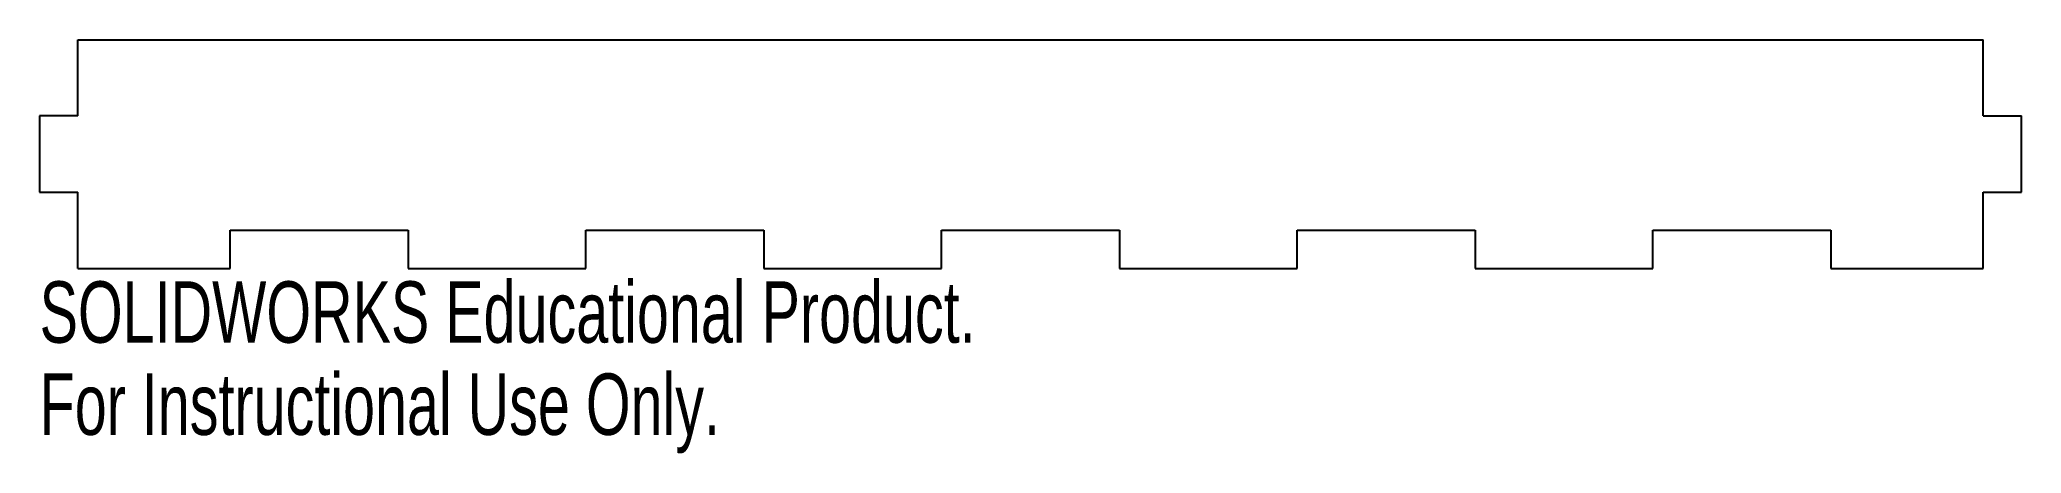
# Model space of a CAD drawing. Header units: millimetres. Extents: x -218 to -62, y -468 to -435.
import ezdxf

# ---------------------------------------------------------------- set-up
doc = ezdxf.new("R2010")
doc.units = ezdxf.units.MM
doc.styles.add('SLDTEXTSTYLE0', font='TXT', dxfattribs={"width": 0.7})

msp = doc.modelspace()

# ---------------------------------------------------------------- linework, layer by layer
at = {"color": 7, "linetype": 'Continuous', "lineweight": 25}
for p, q in [((-215, -435.43), (-65, -435.43)), ((-215, -441.43), (-215, -435.43)), ((-65, -441.43), (-65, -435.43)), ((-215, -441.43), (-218, -441.43)), ((-218, -441.43), (-218, -447.43)), ((-65, -441.43), (-62, -441.43)), ((-62, -447.43), (-62, -441.43)), ((-218, -447.43), (-215, -447.43)), ((-215, -453.43), (-215, -447.43)), ((-65, -453.43), (-65, -447.43)), ((-65, -447.43), (-62, -447.43)), ((-203, -450.43), (-189, -450.43)), ((-203, -453.43), (-203, -450.43)), ((-189, -450.43), (-189, -453.43)), ((-175, -453.43), (-175, -450.43)), ((-175, -450.43), (-161, -450.43)), ((-161, -450.43), (-161, -453.43)), ((-147, -453.43), (-147, -450.43)), ((-147, -450.43), (-133, -450.43)), ((-133, -450.43), (-133, -453.43)), ((-119, -453.43), (-119, -450.43)), ((-119, -450.43), (-105, -450.43)), ((-105, -450.43), (-105, -453.43)), ((-91, -453.43), (-91, -450.43)), ((-91, -450.43), (-77, -450.43)), ((-77, -450.43), (-77, -453.43)), ((-215, -453.43), (-203, -453.43)), ((-189, -453.43), (-175, -453.43)), ((-161, -453.43), (-147, -453.43)), ((-133, -453.43), (-119, -453.43)), ((-105, -453.43), (-91, -453.43)), ((-77, -453.43), (-65, -453.43))]:
    msp.add_line(p, q, dxfattribs=at)

# ---------------------------------------------------------------- texts
at = {"color": 7, "linetype": 'Continuous', "char_height": 4.8336, "attachment_point": 1, "style": 'SLDTEXTSTYLE0'}
for s, insert in [('SOLIDWORKS Educational Product.', (-218, -454.45)), ('For Instructional Use Only.', (-218, -461.7))]:
    msp.add_mtext(s, dxfattribs=dict(at, insert=insert))

doc.saveas('drawing.dxf')
